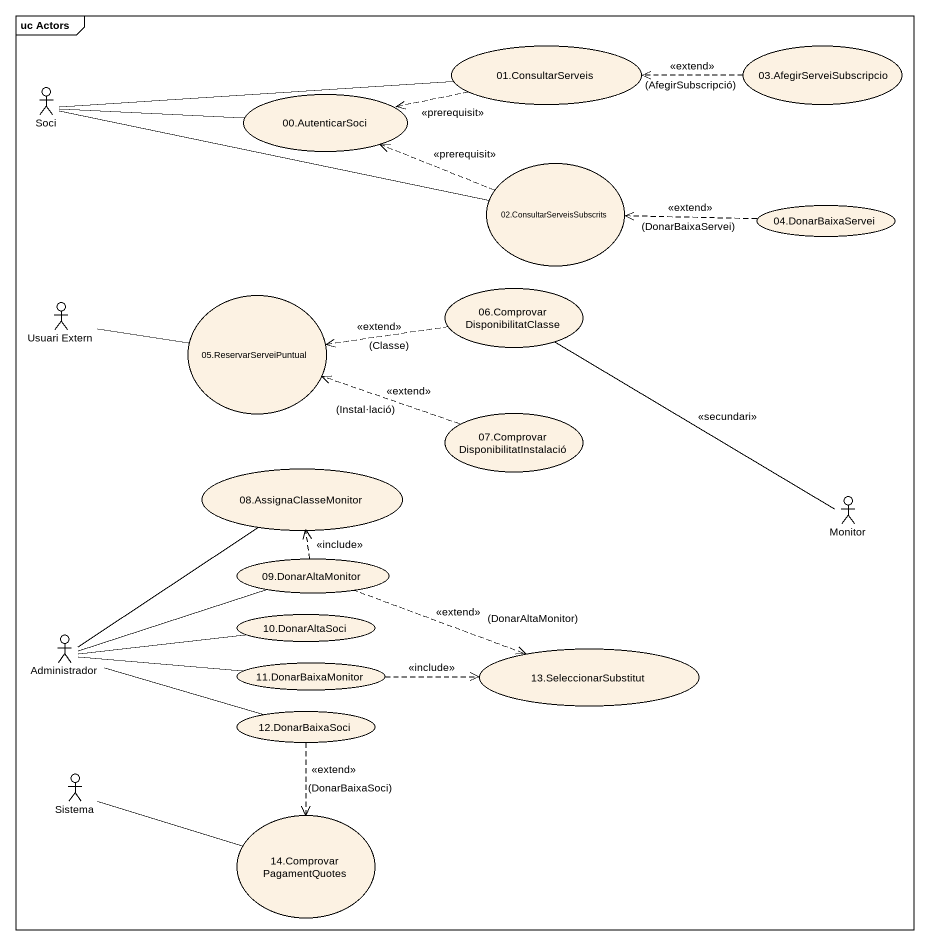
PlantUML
@startuml
mainframe uc Actors
usecase "01.ConsultarServeis" as u01_ConsultarServeis
usecase "03.AfegirServeiSubscripcio" as u03_AfegirServeiSubscripcio
actor Soci
usecase "00.AutenticarSoci" as u00_AutenticarSoci
usecase "02.ConsultarServeisSubscrits" as u02_ConsultarServeisSubscrits
usecase "04.DonarBaixaServei" as u04_DonarBaixaServei
actor "Usuari Extern" as Usuari_Extern
usecase "05.ReservarServeiPuntual" as u05_ReservarServeiPuntual
usecase "06.ComprovarDisponibilitatClasse" as u06_ComprovarDisponibilitatCl
usecase "07.ComprovarDisponibilitatInstalació" as u07_ComprovarDisponibilitatIn
usecase "08.AssignaClasseMonitor" as u08_AssignaClasseMonitor
actor Monitor
usecase "09.DonarAltaMonitor" as u09_DonarAltaMonitor
usecase "10.DonarAltaSoci" as u10_DonarAltaSoci
actor Administrador
usecase "11.DonarBaixaMonitor" as u11_DonarBaixaMonitor
usecase "13.SeleccionarSubstitut" as u13_SeleccionarSubstitut
usecase "12.DonarBaixaSoci" as u12_DonarBaixaSoci
actor Sistema
usecase "14.ComprovarPagamentQuotes" as u14_ComprovarPagamentQuotes
u01_ConsultarServeis .left.> u00_AutenticarSoci : <<prerequisit>>
u03_AfegirServeiSubscripcio .left.> u01_ConsultarServeis : <<extend>>\n(AfegirSubscripció)
Soci -right- u01_ConsultarServeis
Soci -right- u00_AutenticarSoci
Soci -right- u02_ConsultarServeisSubscrits
u02_ConsultarServeisSubscrits .left.> u00_AutenticarSoci : <<prerequisit>>
u04_DonarBaixaServei .left.> u02_ConsultarServeisSubscrits : <<extend>>\n(DonarBaixaServei)
Usuari_Extern -right- u05_ReservarServeiPuntual
u06_ComprovarDisponibilitatCl .left.> u05_ReservarServeiPuntual : <<extend>>\n(Classe)
u07_ComprovarDisponibilitatIn .left.> u05_ReservarServeiPuntual : <<extend>>\n(Instal·lació)
Monitor -left- u06_ComprovarDisponibilitatCl : <<secundari>>
u09_DonarAltaMonitor .up.> u08_AssignaClasseMonitor : <<include>>
u09_DonarAltaMonitor .right.> u13_SeleccionarSubstitut : <<extend>>\n(DonarAltaMonitor)
Administrador -up- u08_AssignaClasseMonitor
Administrador -right- u09_DonarAltaMonitor
Administrador -right- u10_DonarAltaSoci
Administrador -right- u11_DonarBaixaMonitor
Administrador -right- u12_DonarBaixaSoci
u11_DonarBaixaMonitor .right.> u13_SeleccionarSubstitut : <<include>>
u12_DonarBaixaSoci ..> u14_ComprovarPagamentQuotes : <<extend>>\n(DonarBaixaSoci)
Sistema -right- u14_ComprovarPagamentQuotes
@enduml
